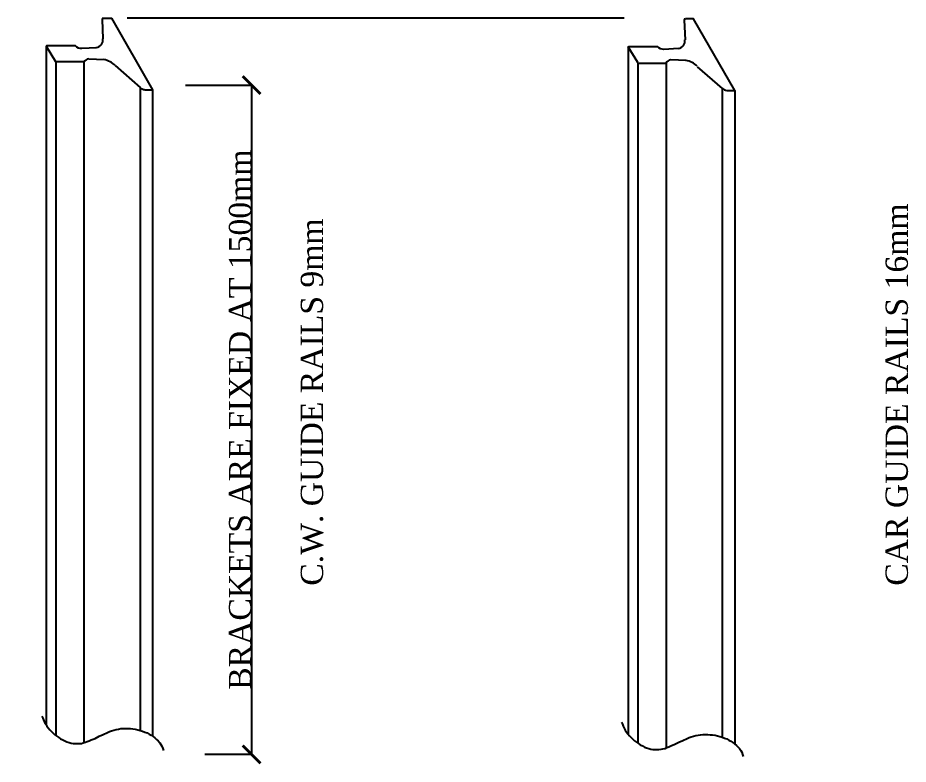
# Model space of a CAD drawing. Header units: millimetres. Extents: x -665 to 1025117, y -27997 to 4210.
# Drawn here: x 1013177 to 1013976, y 219 to 889 of the extents above; entities that cross this region are included whole.
import ezdxf

# ---------------------------------------------------------------- set-up
doc = ezdxf.new("R2010")
doc.units = ezdxf.units.MM
doc.layers.add('PDF_0', color=7, linetype='Continuous')
doc.layers.add('PDF_Text', color=7, linetype='Continuous')
doc.styles.add('Century Gothic$001H0', font='cent.shx')
doc.styles.add('nassar2', font='cent.shx', dxfattribs={"height": 60})
doc.dimstyles.new('SM_ISO25_COPY', dxfattribs={"dimtxt": 250, "dimasz": 80, "dimexe": 1.25, "dimexo": 0.625, "dimtad": 1, "dimtxsty": 'Century Gothic$001H0', "dimblk": 'ARCHTICK', "dimcen": 2.5, "dimazin": 3, "dimtfac": 1, "dimtmove": 0, "dimatfit": 3, "dimarcsym": 0})

# ---------------------------------------------------------------- blocks, each defined once
blk = doc.blocks.new('_ArchTick')
at = {"color": 0, "linetype": 'ByBlock', "const_width": 0.15}
blk.add_lwpolyline([(-0.5, -0.5), (0.5, 0.5)], dxfattribs=at)
blk = doc.blocks.new('*D113')
at = {"layer": 'Defpoints', "color": 0, "transparency": 16777216}
for p in [(1013326.945, 828.299), (1013344.565, 227.404), (1013386.532, 227.404)]:
    blk.add_point(p, dxfattribs=at)
at = {"layer": 'PDF_Text', "color": 0, "lineweight": -2, "transparency": 16777216}
for p, q in [((1013327.07, 828.299), (1013386.782, 828.299)), ((1013386.532, 828.299), (1013386.532, 227.404)), ((1013344.69, 227.404), (1013386.782, 227.404))]:
    blk.add_line(p, q, dxfattribs=at)
at = {"layer": 'PDF_Text', "color": 0, "lineweight": -2, "transparency": 16777216, "xscale": 16, "yscale": 16, "zscale": 16}
for p, rotation in [((1013386.532, 828.299), 90), ((1013386.532, 227.404), 270)]:
    blk.add_blockref('_ArchTick', p, dxfattribs=dict(at, rotation=rotation))
at = {"layer": 'PDF_Text', "color": 0, "transparency": 16777216, "insert": (1013376.407, 527.851), "char_height": 50, "attachment_point": 5, "rotation": 90, "style": 'Century Gothic$001H0'}
blk.add_mtext('{\\H0.4x;BRACKETS ARE FIXED AT 1500mm}', dxfattribs=at)

msp = doc.modelspace()

# ---------------------------------------------------------------- linework, layer by layer
at = {"layer": 'PDF_0', "lineweight": 25, "transparency": 33554666, "elevation": -137}
for points in [[(1013253.668, 888.393, 0.382), (1013252.37, 887.213), (1013253.078, 869.748)], [(1013776.419, 887.685, 0.382), (1013775.12, 886.505), (1013776.064, 868.804)], [(1013769.928, 861.016), (1013756.948, 860.308, -0.257), (1013751.176, 862.891)]]:
    msp.add_lwpolyline(points, format="xyb", dxfattribs=at)
for points in [[(1013253.786, 888.393), (1013260.63, 888.393), (1013297.683, 823.963), (1013297.683, 243.628)], [(1013274.79, 888.629), (1013721.311, 888.629)], [(1013813.589, 823.255), (1013820.669, 823.255), (1013783.381, 887.685), (1013776.537, 887.685)], [(1013228.298, 863.612), (1013202.337, 863.612), (1013202.101, 863.14), (1013202.101, 253.776)], [(1013202.101, 863.14), (1013210.361, 849.452), (1013210.833, 848.98)], [(1013247.178, 861.724), (1013234.198, 861.016)], [(1013724.851, 862.432), (1013725.323, 862.904), (1013751.284, 862.904)], [(1013733.82, 237.256), (1013733.82, 848.036), (1013733.348, 848.508), (1013724.851, 862.432), (1013724.851, 245.516)], [(1013236.322, 237.964), (1013236.322, 848.98), (1013210.833, 848.98), (1013210.833, 244.1)], [(1013254.022, 850.868), (1013240.334, 851.576)], [(1013733.82, 848.036), (1013759.072, 848.036), (1013759.072, 233.244)], [(1013776.773, 850.16), (1013763.084, 850.868)], [(1013264.17, 845.676), (1013286.591, 826.087), (1013286.591, 248.82)], [(1013786.921, 844.732), (1013809.341, 825.143), (1013809.341, 242.92)], [(1013290.603, 823.963), (1013297.683, 823.963)], [(1013820.669, 823.255), (1013820.669, 236.548)], [(1013198.325, 261.8), (1013199.033, 259.912), (1013199.741, 258.26), (1013200.449, 256.372), (1013201.629, 254.484), (1013202.809, 252.832), (1013203.989, 251.18), (1013205.405, 249.528), (1013206.821, 247.876), (1013208.237, 246.46), (1013209.889, 245.044), (1013211.541, 243.628), (1013213.429, 242.448), (1013215.081, 241.268), (1013216.969, 240.324), (1013218.857, 239.38), (1013220.745, 238.672), (1013222.633, 237.964), (1013224.521, 237.492), (1013226.41, 237.256), (1013228.062, 237.02), (1013229.95, 237.02), (1013231.838, 237.02), (1013233.726, 237.256), (1013235.378, 237.728), (1013237.266, 238.2), (1013238.918, 238.908), (1013240.806, 239.38), (1013242.458, 240.324), (1013245.998, 241.74), (1013249.538, 243.628), (1013253.314, 245.28), (1013257.09, 246.932), (1013258.978, 247.876), (1013260.866, 248.584), (1013262.754, 249.056), (1013264.878, 249.764), (1013267.002, 250), (1013269.126, 250.472), (1013271.25, 250.708), (1013273.374, 250.708), (1013275.499, 250.708), (1013277.859, 250.472), (1013279.983, 250.236), (1013282.107, 250), (1013284.467, 249.528), (1013286.591, 248.82), (1013288.715, 248.112), (1013290.603, 247.404), (1013292.727, 246.696), (1013294.615, 245.516), (1013296.503, 244.572), (1013298.155, 243.392), (1013299.807, 242.212), (1013301.223, 240.796), (1013302.639, 239.38), (1013304.055, 237.728), (1013304.999, 236.312), (1013305.943, 234.66), (1013306.887, 232.772), (1013307.359, 230.884)], [(1013718.951, 256.372), (1013719.659, 254.484), (1013720.367, 252.832), (1013721.311, 250.944), (1013722.255, 249.056), (1013723.435, 247.404), (1013724.615, 245.752), (1013726.031, 244.1), (1013727.448, 242.448), (1013729.1, 241.032), (1013730.516, 239.616), (1013732.168, 238.2), (1013734.056, 237.02), (1013735.708, 235.84), (1013737.596, 234.896), (1013739.484, 233.952), (1013741.372, 233.244), (1013743.26, 232.536), (1013745.148, 232.064), (1013747.036, 231.828), (1013748.924, 231.592), (1013750.576, 231.592), (1013752.464, 231.592), (1013754.352, 232.064), (1013756.004, 232.3), (1013757.892, 232.772), (1013759.544, 233.48), (1013761.432, 234.188), (1013763.084, 234.896), (1013766.624, 236.548), (1013770.4, 238.2), (1013773.94, 239.852), (1013777.717, 241.504), (1013779.605, 242.448), (1013781.493, 243.156), (1013783.617, 243.628), (1013785.505, 244.336), (1013787.629, 244.572), (1013789.753, 245.044), (1013791.877, 245.28), (1013794.001, 245.28), (1013796.361, 245.28), (1013798.485, 245.044), (1013800.609, 244.808), (1013802.969, 244.572), (1013805.093, 244.1), (1013807.217, 243.392), (1013809.341, 242.92), (1013811.465, 241.976), (1013813.353, 241.268), (1013815.241, 240.088), (1013817.129, 239.144), (1013818.781, 237.964), (1013820.433, 236.784), (1013822.085, 235.368), (1013823.501, 233.952), (1013824.681, 232.536), (1013825.861, 230.884), (1013826.806, 229.232), (1013827.514, 227.343), (1013827.986, 225.455)]]:
    msp.add_lwpolyline(points, dxfattribs=at)
at = {"layer": 'PDF_0', "lineweight": 25, "transparency": 33554666}
for centre, radius, start, end in [((1013233.372, 867.743, -137), 6.491, -142.983, -85.344), ((1013246.116, 868.922, -137), 6.962, -81.871, 7.784), ((1013768.866, 867.978, -137), 6.962, -81.871, 7.784), ((1013240.687, 846.738, -137), 5.074, 95.841, 152.053), ((1013250.836, 832.813, -137), 18.527, 44.418, 80.365), ((1013763.438, 845.794, -137), 5.074, 95.841, 152.053), ((1013773.586, 832.105, -137), 18.527, 44.418, 80.365), ((1013290.721, 829.982, -137), 5.783, -137.628, -92.037), ((1013813.708, 829.274, -137), 5.783, -137.628, -92.037)]:
    msp.add_arc(centre, radius, start, end, dxfattribs=at)

# ---------------------------------------------------------------- texts
at = {"layer": 'PDF_0', "lineweight": 25, "transparency": 33554666, "char_height": 20, "attachment_point": 1, "rotation": 90, "style": 'nassar2'}
for s, insert in [('\\pxt4;CAR GUIDE RAILS 16mm', (1013956.018, 378.79, -137)), ('\\pxt4;C.W. GUIDE RAILS 9mm', (1013430.714, 378.79, -137))]:
    msp.add_mtext_dynamic_manual_height_columns(s, width=861.313, gutter_width=250, heights=[40.228], dxfattribs=dict(at, insert=insert))

# ---------------------------------------------------------------- dimensions: what is measured, and where the dimension line sits
at = {"layer": 'PDF_Text', "transparency": 33554666}
dim = msp.add_linear_dim(base=(1013386.532, 227.404, -137), p1=(1013326.945, 828.299, -137), p2=(1013344.565, 227.404, -137), angle=90, text='{\\H0.4x;BRACKETS ARE FIXED AT 1500mm}', dimstyle='SM_ISO25_COPY', override={"dimscale": 0.2}, dxfattribs=at)
dim.commit()
dim.dimension.update_dxf_attribs({"geometry": '*D113', "text_midpoint": (1013386.532, 527.851, -137), "dimtype": 128})

doc.saveas('drawing.dxf')
